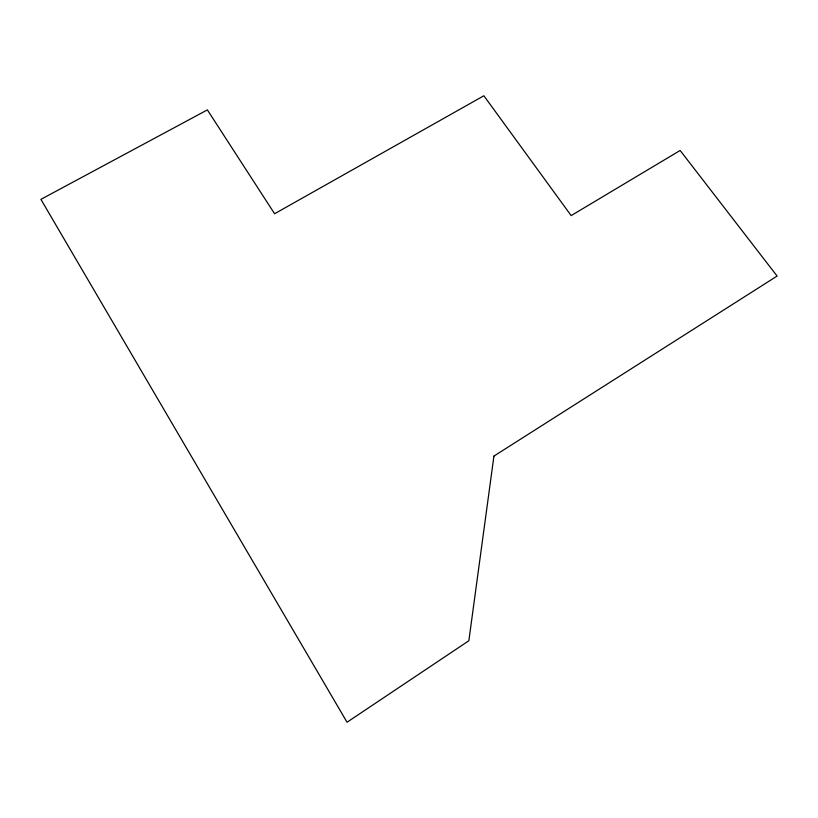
<?xml version="1.0" encoding="UTF-8"?>
<svg xmlns="http://www.w3.org/2000/svg" width="818" height="818" viewBox="0 0 818 818"><rect width="100%" height="100%" fill="white"/><g stroke="black" fill="none" stroke-linecap="round" stroke-linejoin="round"><path stroke-width="1.23" d="M493.929 456.096L468.857 640.75L347.036 722.233L40.9 199.357L207.373 109.898L274.592 213.743L483.867 95.767L571.148 215.604L680.147 150.471L777.1 276.055L493.929 456.096"/></g></svg>
